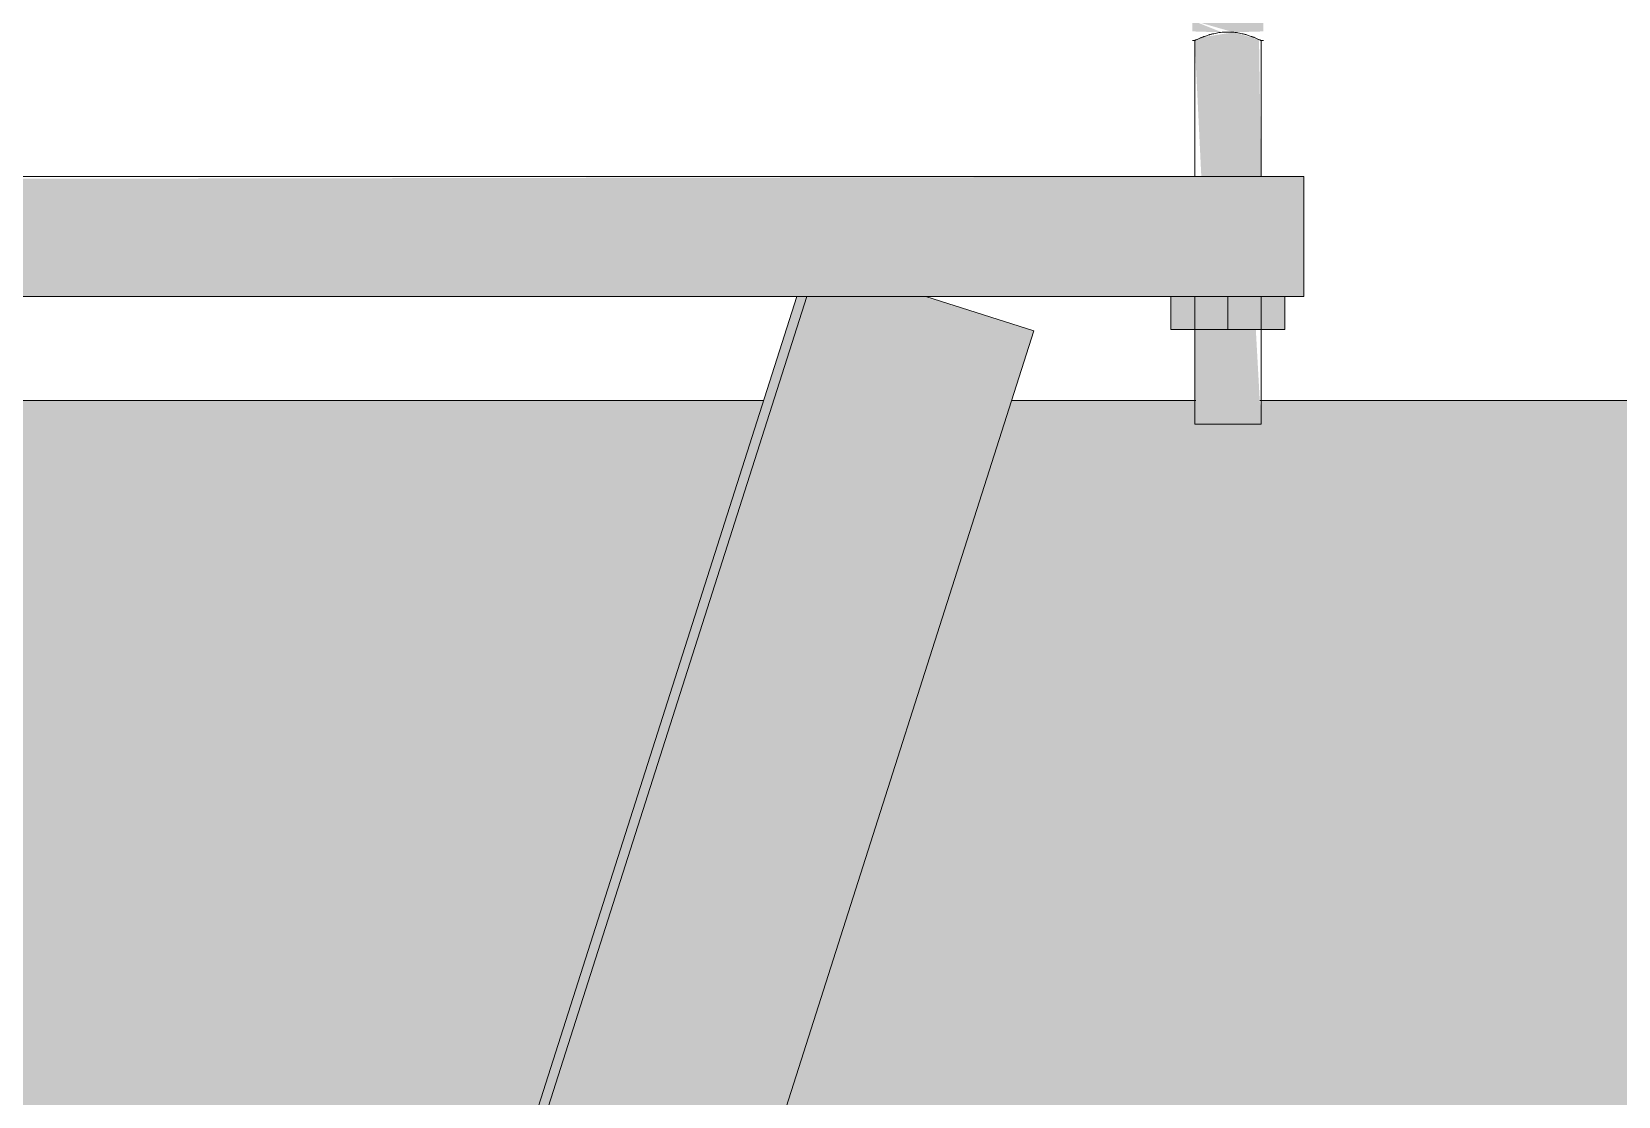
# Model space of a CAD drawing. Header units: inches. Extents: x 21380 to 98133, y -290 to 853.
# Drawn here: x 36614.79 to 36635.71, y 270.82 to 284.87 of the extents above; entities that cross this region are included whole.
import ezdxf

# ---------------------------------------------------------------- set-up
doc = ezdxf.new("R2010")
doc.units = ezdxf.units.IN
doc.header["$MEASUREMENT"] = 0
doc.layers.add('M-HVAC-DUCT', color=70, linetype='Continuous', lineweight=9)
doc.layers.add('Q-SPCQ', color=91, linetype='Continuous', lineweight=9)

# ---------------------------------------------------------------- blocks, each defined once
blk = doc.blocks.new('Basketball_Backstop-Performance_Sports_Systems-3103-Ceiling_Hung - 27_-0_ to 27_-11 7_8_-706978-Building Section - East_West looking South')
at = {"layer": 'Q-SPCQ'}
h = blk.add_hatch(color=256, dxfattribs=at)
h.paths.add_polyline_path([(-24909.684, 284.859), (-24909.72, 284.873), (-24910.075, 285.015), (-24910.075, 284.871), (-24909.72, 284.86)], flags=0)
h.paths.add_polyline_path([(-24909.53, 284.859), (-24909.138, 284.871), (-24909.138, 285.656), (-24910.075, 285.656), (-24910.075, 285.015), (-24909.607, 284.881)], flags=0)
h = blk.add_hatch(color=256, dxfattribs=at)
h.paths.add_polyline_path([(-24910.029, 279.687), (-24909.169, 279.687), (-24909.238, 280.937), (-24910.044, 280.937), (-24910.044, 279.687)], flags=0)
h.paths.add_polyline_path([(-24909.558, 282.955), (-24909.169, 282.955), (-24909.196, 284.763), (-24909.53, 284.859), (-24909.941, 284.795), (-24910.044, 284.75), (-24909.957, 282.955), (-24909.655, 282.955)], flags=0)
h = blk.add_hatch(color=256, dxfattribs=at)
h.paths.add_polyline_path([(-25004.607, 281.375), (-24958.107, 281.375), (-24958.107, 282.875), (-25004.607, 282.955), (-25004.607, 281.497)], flags=0)
h.paths.add_polyline_path([(-24951.405, 281.375), (-24908.607, 281.375), (-24908.607, 282.955), (-24955.107, 282.875), (-24955.107, 281.375), (-24953.294, 281.375)], flags=0)
h.paths.add_polyline_path([(-24956.424, 282.237), (-24956.55, 282.059), (-24956.522, 282.231), (-24956.509, 282.232)], flags=0)
h.paths.add_polyline_path([(-24956.424, 281.808), (-24956.509, 282.396), (-24956.799, 282.312), (-24956.794, 282.236), (-24956.612, 282.226), (-24956.607, 282.055), (-24956.548, 282.052), (-24956.444, 281.814)], flags=0)
h.paths.add_polyline_path([(-24956.701, 281.835), (-24956.68, 281.844), (-24956.799, 282.237), (-24956.794, 281.99), (-24956.704, 281.839)], flags=0)
h.paths.add_polyline_path([(-24956.299, 281.915), (-24956.237, 282.125), (-24956.299, 281.937)], flags=0)
h = blk.add_hatch(color=256, dxfattribs=at)
h.paths.add_polyline_path([(-24951.508, 157.563), (-24950.671, 160.188), (-24953.391, 160.188), (-24953.391, 157.563)], flags=0)
h.paths.add_polyline_path([(-24949.355, 164.313), (-24912.168, 280.918), (-24913.591, 281.375), (-24915.16, 281.375), (-24952.493, 164.313), (-24951.405, 164.313)], flags=0)
for points in [[(-24952.627, 164.313), (-24952.492, 164.314), (-24915.16, 281.375), (-24915.294, 281.375), (-24952.626, 164.314)], [(-24909.607, 280.937), (-24909.607, 281.375), (-24910.357, 281.375), (-24910.357, 280.937)], [(-24909.607, 280.937), (-24908.857, 280.937), (-24908.857, 281.375), (-24909.607, 281.375)]]:
    blk.add_hatch(color=256, dxfattribs=at).paths.add_polyline_path(points, flags=0)
for p, q in [((-24910.075, 284.75), (-24910.044, 284.75)), ((-24910.044, 284.75), (-24910.044, 282.955)), ((-24909.169, 282.955), (-24909.169, 284.75)), ((-24909.169, 284.75), (-24909.138, 284.75)), ((-24956.112, 282.955), (-24908.607, 282.955)), ((-24908.607, 282.955), (-24908.607, 281.375)), ((-24908.607, 281.375), (-24953.294, 281.375)), ((-24915.294, 281.375), (-24952.626, 164.314)), ((-24915.16, 281.375), (-24952.492, 164.314)), ((-24913.591, 281.375), (-24912.168, 280.918)), ((-24910.357, 281.375), (-24910.357, 280.937)), ((-24910.044, 281.375), (-24910.044, 279.687)), ((-24909.607, 280.937), (-24909.607, 281.375)), ((-24909.169, 279.687), (-24909.169, 281.375)), ((-24908.857, 281.375), (-24908.857, 280.937)), ((-24912.168, 280.918), (-24949.355, 164.314)), ((-24909.607, 280.937), (-24910.357, 280.937)), ((-24908.857, 280.937), (-24909.607, 280.937)), ((-24909.169, 279.687), (-24910.044, 279.687))]:
    blk.add_line(p, q, dxfattribs=at)
blk.add_open_spline([(-24909.169, 284.75), (-24909.169, 284.75), (-24909.173, 284.752), (-24909.184, 284.758), (-24909.196, 284.762), (-24909.21, 284.769), (-24909.228, 284.777), (-24909.245, 284.785), (-24909.26, 284.791), (-24909.272, 284.795), (-24909.284, 284.799), (-24909.302, 284.806), (-24909.325, 284.814), (-24909.35, 284.822), (-24909.37, 284.829), (-24909.387, 284.833), (-24909.403, 284.837), (-24909.426, 284.842), (-24909.455, 284.848), (-24909.492, 284.855), (-24909.529, 284.859), (-24909.568, 284.862), (-24909.607, 284.862), (-24909.645, 284.862), (-24909.684, 284.859), (-24909.721, 284.855), (-24909.758, 284.848), (-24909.787, 284.842), (-24909.81, 284.837), (-24909.827, 284.833), (-24909.843, 284.829), (-24909.864, 284.822), (-24909.888, 284.814), (-24909.911, 284.806), (-24909.929, 284.799), (-24909.941, 284.795), (-24909.953, 284.791), (-24909.968, 284.785), (-24909.985, 284.777), (-24910.003, 284.769), (-24910.018, 284.762), (-24910.029, 284.758), (-24910.041, 284.752), (-24910.044, 284.75), (-24910.044, 284.75)], degree=3, knots=[0, 0, 0, 0, 0.055556, 0.083333, 0.111111, 0.138889, 0.166667, 0.194444, 0.208333, 0.222222, 0.236111, 0.25, 0.277778, 0.305556, 0.319444, 0.333333, 0.347222, 0.361111, 0.388889, 0.416667, 0.444444, 0.472222, 0.5, 0.527778, 0.555556, 0.583333, 0.611111, 0.638889, 0.652778, 0.666667, 0.680556, 0.694444, 0.722222, 0.75, 0.763889, 0.777778, 0.791667, 0.805556, 0.833333, 0.861111, 0.888889, 0.916667, 0.944444, 1, 1, 1, 1], dxfattribs=at)

msp = doc.modelspace()

# ---------------------------------------------------------------- hatches: boundary and pattern name
at = {"layer": 'M-HVAC-DUCT', "lineweight": 5}
h = msp.add_hatch(color=256, dxfattribs=at)
h.paths.add_polyline_path([(35823.154, 264), (35878.952, 264), (35873.849, 280), (35871.432, 280), (35871.374, 279.687), (35870.557, 279.761), (35870.557, 280), (35823.154, 280), (35823.154, 266.778)], flags=0)
h.paths.add_polyline_path([(35953.766, 264), (35958.869, 280), (35921.307, 280), (35921.307, 264), (35948.321, 264)], flags=0)
h.paths.add_polyline_path([(36579.99, 264), (36580.25, 264), (36580.25, 280), (36542.688, 280), (36547.791, 264)], flags=0)
h.paths.add_polyline_path([(36586.875, 264), (36619.334, 264), (36624.436, 280), (36586.875, 280), (36586.875, 266.027)], flags=0)
h.paths.add_polyline_path([(35962.433, 264), (36544.519, 264), (36539.417, 280), (36537, 280), (36536.941, 279.687), (36536.125, 279.757), (36536.124, 280), (35965.432, 280), (35965.374, 279.687), (35964.557, 279.769), (35964.557, 280), (35962.14, 280), (35957.038, 264), (35959.587, 264)], flags=0)
h.paths.add_polyline_path([(38645.812, 264), (38645.812, 280), (36631, 280), (36630.941, 279.687), (36630.125, 279.757), (36630.125, 280), (36627.708, 280), (36622.605, 264), (38615.37, 264)], flags=0)
h.paths.add_polyline_path([(35882.223, 264), (35914.682, 264), (35914.682, 280), (35877.121, 280), (35881.356, 266.721)], flags=0)

# ---------------------------------------------------------------- linework, layer by layer
at = {"layer": 'M-HVAC-DUCT'}
for p, q in [((36624.436, 280), (36586.874, 280)), ((36630.14, 280), (36627.708, 280)), ((38645.812, 280), (36630.984, 280))]:
    msp.add_line(p, q, dxfattribs=at)

# ---------------------------------------------------------------- block references
at = {"layer": 'Q-SPCQ'}
msp.add_blockref('Basketball_Backstop-Performance_Sports_Systems-3103-Ceiling_Hung - 27_-0_ to 27_-11 7_8_-706978-Building Section - East_West looking South', (61540.169, 0), dxfattribs=at)

doc.saveas('drawing.dxf')
